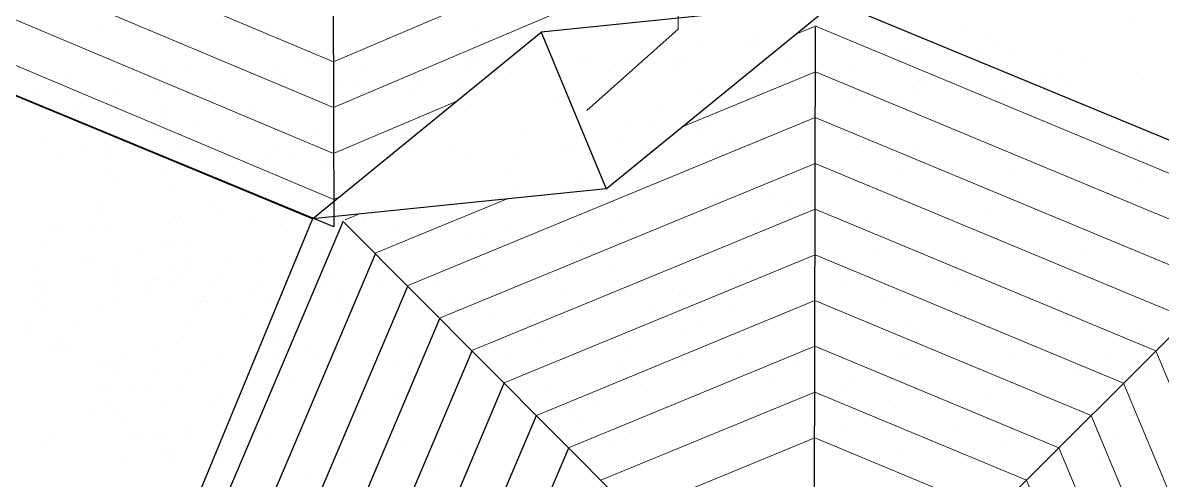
# Model space of a CAD drawing. Header units: inches. Extents: x -10188 to 9179, y -281 to 6710.
# Drawn here: x -2011.8 to -1715.4, y 1531.7 to 1650.8 of the extents above; entities that cross this region are included whole.
import ezdxf

# ---------------------------------------------------------------- set-up
doc = ezdxf.new("R2010")
doc.units = ezdxf.units.IN
doc.header["$MEASUREMENT"] = 0
doc.linetypes.add('HIDDEN', pattern=[0.375, 0.25, -0.125])
doc.layers.add('ROOF LINE', color=7, linetype='Continuous', lineweight=30)
doc.layers.add('ROOFLINE', color=7, linetype='HIDDEN', lineweight=30)
doc.layers.add('ROOF_FRAMING_PLAN', color=3, linetype='Continuous')
doc.styles.add('ARCHENTLTD', font='technical.ttf', dxfattribs={"height": 0.1875})
doc.dimstyles.new('ARCHENTLTD', dxfattribs={"dimscale": 0.05, "dimtxt": 0.1875, "dimasz": 3, "dimexe": 9, "dimexo": 1, "dimgap": 2.5, "dimtad": 0, "dimdec": 1, "dimzin": 1, "dimdsep": 46, "dimlunit": 4, "dimtxsty": 'ARCHENTLTD', "dimblk": 'ARCHTICK', "dimcen": 6, "dimclrd": 256, "dimclre": 256, "dimclrt": 256, "dimaunit": 1, "dimadec": 0, "dimazin": 0, "dimtfac": 1, "dimtdec": 1, "dimtofl": 0, "dimtmove": 1, "dimatfit": 3, "dimldrblk": 'ARCHTICK', "dimfxl": 1, "dimfrac": 2, "dimtolj": 1, "dimtzin": 0, "dimlwd": 9, "dimlwe": 9, "dimarcsym": 0})

# ---------------------------------------------------------------- blocks, each defined once
blk = doc.blocks.new('_ArchTick')
at = {"color": 0, "linetype": 'ByBlock', "const_width": 0.15}
blk.add_lwpolyline([(-0.5, -0.5), (0.5, 0.5)], dxfattribs=at)

msp = doc.modelspace()

# ---------------------------------------------------------------- linework, layer by layer
at = {"layer": 'ROOF LINE', "color": 93}
for p, q in [((-1931.19, 1752.99), (-1930.89, 1597.61)), ((-1805.85, 1502.4), (-1805.6, 1649.63)), ((-1787.57, 1494.82), (-1677.26, 1605.21)), ((-1980.35, 1476.51), (-1928.33, 1599.25)), ((-1824.46, 1494.53), (-1928.14, 1598.81)), ((-1968.4, 1476.51), (-1920.03, 1590.65)), ((-1956.45, 1476.51), (-1911.65, 1582.23)), ((-1944.51, 1476.51), (-1903.27, 1573.8)), ((-1932.56, 1476.51), (-1894.9, 1565.38)), ((-1920.61, 1476.51), (-1886.52, 1556.95)), ((-1908.67, 1476.51), (-1878.15, 1548.53)), ((-1896.72, 1476.51), (-1869.77, 1540.1))]:
    msp.add_line(p, q, dxfattribs=at)
at = {"layer": 'ROOF LINE', "color": 93, "lineweight": 9}
for p, q in [((-1930.97, 1640.63), (-2028.52, 1681.71)), ((-1930.97, 1640.63), (-1833.77, 1682)), ((-1930.95, 1628.68), (-2036.91, 1673.3)), ((-1930.95, 1628.68), (-1825.33, 1673.64)), ((-1930.92, 1616.74), (-2045.3, 1664.9)), ((-1930.9, 1604.79), (-2053.68, 1656.49)), ((-1805.44, 1649.96), (-1810.71, 1647.79)), ((-1805.75, 1649.96), (-1683.44, 1599.03)), ((-1805.62, 1637.99), (-1840.23, 1623.72)), ((-1805.62, 1637.99), (-1691.84, 1590.61)), ((-1930.92, 1616.74), (-1898.91, 1630.36)), ((-1805.64, 1626.08), (-1911.75, 1582.33)), ((-1805.64, 1626.08), (-1700.25, 1582.2)), ((-1805.66, 1614.18), (-1903.36, 1573.89)), ((-1805.66, 1614.18), (-1708.66, 1573.78)), ((-1930.9, 1604.79), (-1929.54, 1605.37)), ((-1885.77, 1604.94), (-1920.14, 1590.77)), ((-1924.16, 1601.01), (-1927.93, 1599.45)), ((-1805.68, 1602.27), (-1894.97, 1565.45)), ((-1805.68, 1602.27), (-1717.07, 1565.37)), ((-1805.7, 1590.36), (-1886.58, 1557.01)), ((-1805.7, 1590.36), (-1725.48, 1556.96)), ((-1805.72, 1578.45), (-1878.19, 1548.57)), ((-1805.72, 1578.45), (-1733.89, 1548.54)), ((-1805.74, 1566.55), (-1869.8, 1540.13)), ((-1805.74, 1566.55), (-1742.29, 1540.13)), ((-1680.06, 1476.67), (-1717.07, 1565.37)), ((-1691.97, 1476.65), (-1725.48, 1556.96)), ((-1805.76, 1554.64), (-1861.41, 1531.7)), ((-1805.76, 1554.64), (-1750.7, 1531.71)), ((-1703.88, 1476.64), (-1733.89, 1548.54)), ((-1805.78, 1542.73), (-1853.02, 1523.26)), ((-1805.78, 1542.73), (-1759.11, 1523.3)), ((-1715.8, 1476.62), (-1742.29, 1540.13)), ((-1727.71, 1476.6), (-1750.7, 1531.71))]:
    msp.add_line(p, q, dxfattribs=at)
at = {"layer": 'ROOF LINE'}
for p, q in [((-1800.44, 1656.16), (-1876.92, 1648.3)), ((-1860.03, 1607.57), (-1800.44, 1656.16)), ((-1677.26, 1605.21), (-1800.44, 1656.16)), ((-1936.42, 1599.75), (-2059.63, 1650.76)), ((-1930.89, 1597.61), (-2059.39, 1650.78)), ((-1936.42, 1599.75), (-1876.92, 1648.3)), ((-1876.92, 1648.3), (-1860.03, 1607.57)), ((-1876.92, 1648.3), (-1860.03, 1607.57)), ((-1860.03, 1607.57), (-1936.42, 1599.75)), ((-1936.42, 1599.75), (-1987.34, 1476.51))]:
    msp.add_line(p, q, dxfattribs=at)
at = {"layer": 'ROOFLINE', "color": 7, "linetype": 'Continuous', "lineweight": 25, "ltscale": 100}
for p, q in [((-1992.19, 1649.88), (-1992.19, 1649.88)), ((-1948.84, 1649.38), (-1948.84, 1649.38)), ((-1893.82, 1649.96), (-1893.82, 1649.96)), ((-1891.9, 1647.92), (-1891.9, 1647.92)), ((-1888.12, 1648.2), (-1888.12, 1648.2)), ((-1821.58, 1648.14), (-1821.58, 1648.14)), ((-1766.56, 1648.73), (-1766.56, 1648.73)), ((-1722.83, 1650.46), (-1722.83, 1650.46)), ((-1973.44, 1647.35), (-1973.44, 1647.35)), ((-1971.52, 1645.31), (-1971.52, 1645.31)), ((-1951.37, 1646.62), (-1951.37, 1646.62)), ((-1923.46, 1646.26), (-1923.46, 1646.26)), ((-1836.08, 1645.69), (-1836.08, 1645.69)), ((-1824.11, 1645.38), (-1824.11, 1645.38)), ((-1821.41, 1645.84), (-1821.41, 1645.84)), ((-1760.8, 1647.29), (-1760.8, 1647.29)), ((-1758.33, 1645.17), (-1758.33, 1645.17)), ((-1992.27, 1642.44), (-1992.27, 1642.44)), ((-1963.37, 1643.38), (-1963.37, 1643.38)), ((-1961.83, 1642.28), (-1961.83, 1642.28)), ((-1961.45, 1643.43), (-1961.45, 1643.43)), ((-1937.7, 1642.01), (-1937.7, 1642.01)), ((-1926.16, 1642.18), (-1926.16, 1642.18)), ((-1783.66, 1642.16), (-1783.66, 1642.16)), ((-1781.4, 1642.89), (-1781.4, 1642.89)), ((-1762.17, 1643.56), (-1762.17, 1643.56)), ((-1754.76, 1643.11), (-1754.76, 1643.11)), ((-1741.38, 1644.19), (-1741.38, 1644.19)), ((-1736.04, 1641.9), (-1736.04, 1641.9)), ((-1975.55, 1638.99), (-1975.55, 1638.99)), ((-1969.14, 1639.22), (-1969.14, 1639.22)), ((-1923.54, 1639.41), (-1923.54, 1639.41)), ((-1895.93, 1641.6), (-1895.93, 1641.6)), ((-1895.35, 1639.56), (-1895.35, 1639.56)), ((-1894.63, 1640.35), (-1894.63, 1640.35)), ((-1886.63, 1638.88), (-1886.63, 1638.88)), ((-1867.27, 1640.76), (-1867.27, 1640.76)), ((-1865.73, 1641.3), (-1865.73, 1641.3)), ((-1857.73, 1639.83), (-1857.73, 1639.83)), ((-1854.94, 1640.05), (-1854.94, 1640.05)), ((-1841.46, 1640.27), (-1841.46, 1640.27)), ((-1839.52, 1641.03), (-1839.52, 1641.03)), ((-1812.56, 1641.22), (-1812.56, 1641.22)), ((-1796.38, 1639.14), (-1796.38, 1639.14)), ((-2003.16, 1636.79), (-2003.16, 1636.79)), ((-1999.49, 1637.41), (-1999.49, 1637.41)), ((-1974.25, 1637.74), (-1974.25, 1637.74)), ((-1952.44, 1638.46), (-1952.44, 1638.46)), ((-1945.35, 1638.68), (-1945.35, 1638.68)), ((-1944.44, 1636.99), (-1944.44, 1636.99)), ((-1929.46, 1635.81), (-1929.46, 1635.81)), ((-1915.54, 1637.94), (-1915.54, 1637.94)), ((-1886.51, 1636), (-1886.51, 1636)), ((-1842.06, 1638.26), (-1842.06, 1638.26)), ((-1745.41, 1637.86), (-1745.41, 1637.86)), ((-1741.7, 1636.35), (-1741.7, 1636.35)), ((-1720.2, 1635.9), (-1720.2, 1635.9)), ((-2009.08, 1633.2), (-2009.08, 1633.2)), ((-1977.62, 1632.85), (-1977.62, 1632.85)), ((-1963.33, 1633.57), (-1963.33, 1633.57)), ((-1925.13, 1634.37), (-1925.13, 1634.37)), ((-1907.5, 1635.03), (-1907.5, 1635.03)), ((-1898, 1635.46), (-1898, 1635.46)), ((-1871.3, 1634.44), (-1871.3, 1634.44)), ((-1858.97, 1633.72), (-1858.97, 1633.72)), ((-1798.36, 1635.18), (-1798.36, 1635.18)), ((-1780.24, 1633.8), (-1780.24, 1633.8)), ((-1778, 1634.01), (-1778, 1634.01)), ((-1756.73, 1632.97), (-1756.73, 1632.97)), ((-1749.1, 1634.95), (-1749.1, 1634.95)), ((-1740.07, 1635.57), (-1740.07, 1635.57)), ((-1987.12, 1632.42), (-1987.12, 1632.42)), ((-1910.03, 1632.27), (-1910.03, 1632.27)), ((-1872.88, 1630.94), (-1872.88, 1630.94)), ((-1836.07, 1632.33), (-1836.07, 1632.33)), ((-1795.35, 1631.34), (-1795.35, 1631.34)), ((-1782.78, 1631.03), (-1782.78, 1631.03)), ((-1778.94, 1632.07), (-1778.94, 1632.07)), ((-2006.7, 1627.11), (-2006.7, 1627.11)), ((-1998.46, 1629.6), (-1998.46, 1629.6)), ((-1989.66, 1629.66), (-1989.66, 1629.66)), ((-1975.51, 1627.35), (-1975.51, 1627.35)), ((-1974.71, 1628.18), (-1974.71, 1628.18)), ((-1952.5, 1628.33), (-1952.5, 1628.33)), ((-1933.49, 1629.48), (-1933.49, 1629.48)), ((-1904.83, 1628.65), (-1904.83, 1628.65)), ((-1896.97, 1627.65), (-1896.97, 1627.65)), ((-1846.81, 1629.46), (-1846.81, 1629.46)), ((-1736.21, 1629.29), (-1736.21, 1629.29)), ((-1978.04, 1624.58), (-1978.04, 1624.58)), ((-1976.59, 1625.04), (-1976.59, 1625.04)), ((-1909.03, 1624.63), (-1909.03, 1624.63)), ((-1854.01, 1625.21), (-1854.01, 1625.21)), ((-1833.39, 1625.31), (-1833.39, 1625.31)), ((-1717.01, 1624.91), (-1717.01, 1624.91)), ((-2005.65, 1621.26), (-2005.65, 1621.26)), ((-1976.75, 1622.2), (-1976.75, 1622.2)), ((-1967.03, 1623.7), (-1967.03, 1623.7)), ((-1935.01, 1621.63), (-1935.01, 1621.63)), ((-1923.53, 1622.17), (-1923.53, 1622.17)), ((-1911.57, 1621.87), (-1911.57, 1621.87)), ((-1909.66, 1621.32), (-1909.66, 1621.32)), ((-1908.86, 1622.32), (-1908.86, 1622.32)), ((-1880.75, 1622.26), (-1880.75, 1622.26)), ((-1848.25, 1623.78), (-1848.25, 1623.78)), ((-1845.78, 1621.65), (-1845.78, 1621.65)), ((-1835.92, 1623.07), (-1835.92, 1623.07)), ((-1797.72, 1621.88), (-1797.72, 1621.88)), ((-1768.82, 1622.83), (-1768.82, 1622.83)), ((-1989.28, 1618.7), (-1989.28, 1618.7)), ((-1967.46, 1619.43), (-1967.46, 1619.43)), ((-1960.38, 1619.65), (-1960.38, 1619.65)), ((-1945.78, 1618.07), (-1945.78, 1618.07)), ((-1938.56, 1620.37), (-1938.56, 1620.37)), ((-1921.99, 1619.22), (-1921.99, 1619.22)), ((-1910.44, 1618.83), (-1910.44, 1618.83)), ((-1871.11, 1618.65), (-1871.11, 1618.65)), ((-1866.16, 1620.69), (-1866.16, 1620.69)), ((-1855.53, 1619.99), (-1855.53, 1619.99)), ((-1842.21, 1619.6), (-1842.21, 1619.6)), ((-1826.62, 1620.94), (-1826.62, 1620.94)), ((-1793.74, 1619.14), (-1793.74, 1619.14)), ((-1720.3, 1618.1), (-1720.3, 1618.1)), ((-1717.77, 1620.87), (-1717.77, 1620.87)), ((-2001.61, 1616.61), (-2001.61, 1616.61)), ((-1996.86, 1617.41), (-1996.86, 1617.41)), ((-1990.06, 1616.21), (-1990.06, 1616.21)), ((-1971.06, 1617.37), (-1971.06, 1617.37)), ((-1948.32, 1615.31), (-1948.32, 1615.31)), ((-1942.4, 1616.53), (-1942.4, 1616.53)), ((-1928.91, 1616.76), (-1928.91, 1616.76)), ((-1900.01, 1617.71), (-1900.01, 1617.71)), ((-1895.36, 1615.46), (-1895.36, 1615.46)), ((-1883.83, 1615.63), (-1883.83, 1615.63)), ((-1868.7, 1617.92), (-1868.7, 1617.92)), ((-1849.75, 1617.4), (-1849.75, 1617.4)), ((-1832.37, 1617.51), (-1832.37, 1617.51)), ((-1794.73, 1617.98), (-1794.73, 1617.98)), ((-1779.74, 1617.56), (-1779.74, 1617.56)), ((-1974.98, 1612.85), (-1974.98, 1612.85)), ((-1933.99, 1613.82), (-1933.99, 1613.82)), ((-1852.29, 1614.64), (-1852.29, 1614.64)), ((-1754.05, 1612.6), (-1754.05, 1612.6)), ((-1990, 1611.53), (-1990, 1611.53)), ((-1988.08, 1609.5), (-1988.08, 1609.5)), ((-1946.43, 1610.21), (-1946.43, 1610.21)), ((-1885.81, 1611.67), (-1885.81, 1611.67)), ((-1867.69, 1610.28), (-1867.69, 1610.28)), ((-1844.18, 1609.46), (-1844.18, 1609.46)), ((-1783.77, 1611.24), (-1783.77, 1611.24)), ((-1721.37, 1609.95), (-1721.37, 1609.95)), ((-1972.03, 1607.8), (-1972.03, 1607.8)), ((-1948, 1606.71), (-1948, 1606.71)), ((-1923.52, 1608.82), (-1923.52, 1608.82)), ((-1882.8, 1607.82), (-1882.8, 1607.82)), ((-1870.23, 1607.52), (-1870.23, 1607.52)), ((-1935.67, 1604.29), (-1935.67, 1604.29)), ((-1880.66, 1604.87), (-1880.66, 1604.87)), ((-1830.76, 1605.31), (-1830.76, 1605.31)), ((-1817.3, 1605.45), (-1817.3, 1605.45)), ((-1783.84, 1603.79), (-1783.84, 1603.79)), ((-1754.94, 1604.74), (-1754.94, 1604.74)), ((-1753.4, 1603.64), (-1753.4, 1603.64)), ((-1753.02, 1604.79), (-1753.02, 1604.79)), ((-1732.26, 1605.05), (-1732.26, 1605.05)), ((-1992.11, 1603.17), (-1992.11, 1603.17)), ((-1990.81, 1601.92), (-1990.81, 1601.92)), ((-1961.91, 1602.87), (-1961.91, 1602.87)), ((-1960.28, 1602.26), (-1960.28, 1602.26)), ((-1938.21, 1601.52), (-1938.21, 1601.52)), ((-1932.38, 1601.63), (-1932.38, 1601.63)), ((-1920.85, 1601.8), (-1920.85, 1601.8)), ((-1894.13, 1601.09), (-1894.13, 1601.09)), ((-1891.82, 1601.21), (-1891.82, 1601.21)), ((-1865.23, 1602.03), (-1865.23, 1602.03)), ((-1841.65, 1601.9), (-1841.65, 1601.9)), ((-1812.74, 1602.85), (-1812.74, 1602.85)), ((-1810.95, 1600.29), (-1810.95, 1600.29)), ((-1808.41, 1603.05), (-1808.41, 1603.05)), ((-1760.71, 1600.58), (-1760.71, 1600.58)), ((-2002.66, 1597.53), (-2002.66, 1597.53)), ((-1973.75, 1598.47), (-1973.75, 1598.47)), ((-1971.44, 1598.6), (-1971.44, 1598.6)), ((-1971, 1599.99), (-1971, 1599.99)), ((-1951.94, 1599.2), (-1951.94, 1599.2)), ((-1944.85, 1599.42), (-1944.85, 1599.42)), ((-1923.37, 1599.55), (-1923.37, 1599.55)), ((-1923.04, 1600.14), (-1923.04, 1600.14)), ((-1914.08, 1597.42), (-1914.08, 1597.42)), ((-1885.17, 1598.37), (-1885.17, 1598.37)), ((-1856.27, 1599.31), (-1856.27, 1599.31)), ((-1821.33, 1599.12), (-1821.33, 1599.12)), ((-1791.06, 1598.77), (-1791.06, 1598.77)), ((-1743.64, 1599.66), (-1743.64, 1599.66)), ((-2003.68, 1596.6), (-2003.68, 1596.6)), ((-1994.17, 1597.03), (-1994.17, 1597.03)), ((-1988.82, 1596.74), (-1988.82, 1596.74)), ((-1942.98, 1596.48), (-1942.98, 1596.48)), ((-1895.85, 1594.89), (-1895.85, 1594.89)), ((-1892.68, 1595.09), (-1892.68, 1595.09)), ((-1882.19, 1594.47), (-1882.19, 1594.47)), ((-1881.2, 1595.63), (-1881.2, 1595.63)), ((-1735.95, 1595.18), (-1735.95, 1595.18)), ((-2006.21, 1593.84), (-2006.21, 1593.84)), ((-1980.76, 1591.99), (-1980.76, 1591.99)), ((-1975.47, 1592.27), (-1975.47, 1592.27)), ((-1972.3, 1592.47), (-1972.3, 1592.47)), ((-1969.05, 1592.51), (-1969.05, 1592.51)), ((-1937.2, 1593.89), (-1937.2, 1593.89)), ((-1919.82, 1593.99), (-1919.82, 1593.99)), ((-1867.19, 1594.05), (-1867.19, 1594.05)), ((-1854.86, 1593.34), (-1854.86, 1593.34)), ((-1993.15, 1589.23), (-1993.15, 1589.23)), ((-1967.98, 1589.3), (-1967.98, 1589.3)), ((-1950.17, 1588.47), (-1950.17, 1588.47)), ((-1940.23, 1589.57), (-1940.23, 1589.57)), ((-1939.74, 1591.12), (-1939.74, 1591.12)), ((-1929.38, 1589.1), (-1929.38, 1589.1)), ((-1894.34, 1589.94), (-1894.34, 1589.94)), ((-1841.5, 1589.08), (-1841.5, 1589.08)), ((-1798.27, 1588.47), (-1798.27, 1588.47)), ((-1790.03, 1590.96), (-1790.03, 1590.96)), ((-1767.08, 1588.71), (-1767.08, 1588.71)), ((-1739.98, 1588.86), (-1739.98, 1588.86)), ((-1736.39, 1590.92), (-1736.39, 1590.92)), ((-2009, 1586.49), (-2009, 1586.49)), ((-1996.05, 1588.1), (-1996.05, 1588.1)), ((-1987.34, 1587.42), (-1987.34, 1587.42)), ((-1973.96, 1587.33), (-1973.96, 1587.33)), ((-1969.4, 1587.8), (-1969.4, 1587.8)), ((-1958.43, 1588.36), (-1958.43, 1588.36)), ((-1942.76, 1586.8), (-1942.76, 1586.8)), ((-1896.87, 1587.18), (-1896.87, 1587.18)), ((-1891.65, 1587.28), (-1891.65, 1587.28)), ((-1871.22, 1587.73), (-1871.22, 1587.73)), ((-1858.89, 1587.01), (-1858.89, 1587.01)), ((-1822.91, 1587.24), (-1822.91, 1587.24)), ((-1769.61, 1585.94), (-1769.61, 1585.94)), ((-2005.83, 1582.89), (-2005.83, 1582.89)), ((-1988, 1583.35), (-1988, 1583.35)), ((-1987.21, 1584.54), (-1987.21, 1584.54)), ((-1979.28, 1582.67), (-1979.28, 1582.67)), ((-1976.93, 1583.83), (-1976.93, 1583.83)), ((-1976.49, 1584.56), (-1976.49, 1584.56)), ((-1972.01, 1582.98), (-1972.01, 1582.98)), ((-1971.27, 1584.67), (-1971.27, 1584.67)), ((-1959.92, 1584.55), (-1959.92, 1584.55)), ((-1950.38, 1583.62), (-1950.38, 1583.62)), ((-1933.41, 1582.77), (-1933.41, 1582.77)), ((-1932.17, 1584.82), (-1932.17, 1584.82)), ((-1872.79, 1584.23), (-1872.79, 1584.23)), ((-1828.08, 1584.94), (-1828.08, 1584.94)), ((-1797.22, 1582.62), (-1797.22, 1582.62)), ((-1768.32, 1583.56), (-1768.32, 1583.56)), ((-2008.18, 1581.73), (-2008.18, 1581.73)), ((-2006.62, 1580.4), (-2006.62, 1580.4)), ((-1979.16, 1579.8), (-1979.16, 1579.8)), ((-1964.87, 1579.49), (-1964.87, 1579.49)), ((-1962.34, 1582.26), (-1962.34, 1582.26)), ((-1952.41, 1581.62), (-1952.41, 1581.62)), ((-1937.1, 1579.86), (-1937.1, 1579.86)), ((-1934.7, 1582.06), (-1934.7, 1582.06)), ((-1929.7, 1581.26), (-1929.7, 1581.26)), ((-1918.21, 1581.8), (-1918.21, 1581.8)), ((-1908.2, 1580.8), (-1908.2, 1580.8)), ((-1904.75, 1581.94), (-1904.75, 1581.94)), ((-1895.87, 1579.54), (-1895.87, 1579.54)), ((-1879.3, 1581.75), (-1879.3, 1581.75)), ((-1871.29, 1580.28), (-1871.29, 1580.28)), ((-1855.03, 1580.73), (-1855.03, 1580.73)), ((-1842.39, 1581.22), (-1842.39, 1581.22)), ((-1840.85, 1580.12), (-1840.85, 1580.12)), ((-1840.47, 1581.28), (-1840.47, 1581.28)), ((-1826.12, 1581.67), (-1826.12, 1581.67)), ((-2009.32, 1578.64), (-2009.32, 1578.64)), ((-2005.54, 1577.19), (-2005.54, 1577.19)), ((-1991.54, 1577.03), (-1991.54, 1577.03)), ((-1987.82, 1578.19), (-1987.82, 1578.19)), ((-1966.94, 1576.98), (-1966.94, 1576.98)), ((-1966, 1578.91), (-1966, 1578.91)), ((-1963.95, 1578.23), (-1963.95, 1578.23)), ((-1958.92, 1579.14), (-1958.92, 1579.14)), ((-1947.52, 1578), (-1947.52, 1578)), ((-1929.1, 1578.39), (-1929.1, 1578.39)), ((-1900.2, 1579.33), (-1900.2, 1579.33)), ((-1898.4, 1576.77), (-1898.4, 1576.77)), ((-1848.16, 1577.07), (-1848.16, 1577.07)), ((-1827.05, 1577.13), (-1827.05, 1577.13)), ((-1788.43, 1578.76), (-1788.43, 1578.76)), ((-1740.96, 1579.29), (-1740.96, 1579.29)), ((-1716.93, 1578.2), (-1716.93, 1578.2)), ((-1954.72, 1573.75), (-1954.72, 1573.75)), ((-1908.78, 1575.61), (-1908.78, 1575.61)), ((-1890.05, 1575.08), (-1890.05, 1575.08)), ((-1878.51, 1575.25), (-1878.51, 1575.25)), ((-1835.83, 1576.35), (-1835.83, 1576.35)), ((-2009.74, 1573.17), (-2009.74, 1573.17)), ((-2009.57, 1570.86), (-2009.57, 1570.86)), ((-1997.48, 1572.44), (-1997.48, 1572.44)), ((-1969.67, 1572.47), (-1969.67, 1572.47)), ((-1948.95, 1572.32), (-1948.95, 1572.32)), ((-1939.46, 1573.25), (-1939.46, 1573.25)), ((-1836.59, 1572.31), (-1836.59, 1572.31)), ((-1781.57, 1572.89), (-1781.57, 1572.89)), ((-1779.65, 1570.85), (-1779.65, 1570.85)), ((-1739.93, 1571.48), (-1739.93, 1571.48)), ((-1720.87, 1570.69), (-1720.87, 1570.69)), ((-2001.68, 1568.42), (-2001.68, 1568.42)), ((-1946.66, 1569.01), (-1946.66, 1569.01)), ((-1946.49, 1570.19), (-1946.49, 1570.19)), ((-1942.91, 1568.13), (-1942.91, 1568.13)), ((-1942.31, 1569.82), (-1942.31, 1569.82)), ((-1839.12, 1569.54), (-1839.12, 1569.54)), ((-2004.21, 1565.66), (-2004.21, 1565.66)), ((-2001.51, 1566.12), (-2001.51, 1566.12)), ((-2000.72, 1566.24), (-2000.72, 1566.24)), ((-1976.83, 1566.44), (-1976.83, 1566.44)), ((-1971.81, 1567.19), (-1971.81, 1567.19)), ((-1940.89, 1567.57), (-1940.89, 1567.57)), ((-1938.43, 1565.44), (-1938.43, 1565.44)), ((-1885.72, 1564.95), (-1885.72, 1564.95)), ((-1877.49, 1567.45), (-1877.49, 1567.45)), ((-1854.53, 1565.19), (-1854.53, 1565.19)), ((-1825.44, 1564.94), (-1825.44, 1564.94)), ((-1990.31, 1562.66), (-1990.31, 1562.66)), ((-1987.99, 1562.78), (-1987.99, 1562.78)), ((-1984.53, 1564.17), (-1984.53, 1564.17)), ((-1963.76, 1562.44), (-1963.76, 1562.44)), ((-1961.41, 1563.6), (-1961.41, 1563.6)), ((-1946.34, 1563.5), (-1946.34, 1563.5)), ((-1934.85, 1563.39), (-1934.85, 1563.39)), ((-1910.36, 1563.73), (-1910.36, 1563.73)), ((-1857.06, 1562.43), (-1857.06, 1562.43)), ((-1811.29, 1562.33), (-1811.29, 1562.33)), ((-1783.68, 1564.53), (-1783.68, 1564.53)), ((-1782.38, 1563.28), (-1782.38, 1563.28)), ((-1753.48, 1564.22), (-1753.48, 1564.22)), ((-1730.38, 1563.84), (-1730.38, 1563.84)), ((-1992.66, 1561.5), (-1992.66, 1561.5)), ((-1986.51, 1560.2), (-1986.51, 1560.2)), ((-1976.47, 1559.42), (-1976.47, 1559.42)), ((-1968.4, 1558.82), (-1968.4, 1558.82)), ((-1915.53, 1561.42), (-1915.53, 1561.42)), ((-1884.67, 1559.1), (-1884.67, 1559.1)), ((-1855.77, 1560.05), (-1855.77, 1560.05)), ((-1840.19, 1561.39), (-1840.19, 1561.39)), ((-1817.21, 1558.74), (-1817.21, 1558.74)), ((-1738.33, 1559.29), (-1738.33, 1559.29)), ((-1719.09, 1559.96), (-1719.09, 1559.96)), ((-1992.02, 1556.46), (-1992.02, 1556.46)), ((-1988.86, 1556.66), (-1988.86, 1556.66)), ((-1983.5, 1556.36), (-1983.5, 1556.36)), ((-1970.93, 1556.06), (-1970.93, 1556.06)), ((-1944.88, 1558), (-1944.88, 1558)), ((-1942.48, 1557.21), (-1942.48, 1557.21)), ((-1913.58, 1558.16), (-1913.58, 1558.16)), ((-1851.08, 1556.49), (-1851.08, 1556.49)), ((-1795.25, 1557.96), (-1795.25, 1557.96)), ((-1785.75, 1558.39), (-1785.75, 1558.39)), ((-1978.45, 1555.46), (-1978.45, 1555.46)), ((-1960.34, 1554.08), (-1960.34, 1554.08)), ((-1936.82, 1553.25), (-1936.82, 1553.25)), ((-1923.29, 1552.84), (-1923.29, 1552.84)), ((-1914.5, 1553.62), (-1914.5, 1553.62)), ((-1875.88, 1555.25), (-1875.88, 1555.25)), ((-1797.78, 1555.2), (-1797.78, 1555.2)), ((-1760.63, 1553.87), (-1760.63, 1553.87)), ((-1990.51, 1551.51), (-1990.51, 1551.51)), ((-1975.45, 1551.61), (-1975.45, 1551.61)), ((-1962.87, 1551.31), (-1962.87, 1551.31)), ((-1862.46, 1551.11), (-1862.46, 1551.11)), ((-1821.24, 1552.41), (-1821.24, 1552.41)), ((-1784.72, 1550.58), (-1784.72, 1550.58)), ((-1734.93, 1550.4), (-1734.93, 1550.4)), ((-1993.05, 1548.75), (-1993.05, 1548.75)), ((-1987.83, 1548.85), (-1987.83, 1548.85)), ((-1985.88, 1546.9), (-1985.88, 1546.9)), ((-1956.98, 1547.85), (-1956.98, 1547.85)), ((-1924.04, 1548.8), (-1924.04, 1548.8)), ((-1869.02, 1549.38), (-1869.02, 1549.38)), ((-1867.1, 1547.34), (-1867.1, 1547.34)), ((-1735.87, 1548.47), (-1735.87, 1548.47)), ((-1981.9, 1544.17), (-1981.9, 1544.17)), ((-1968.97, 1545.8), (-1968.97, 1545.8)), ((-1926.57, 1546.03), (-1926.57, 1546.03)), ((-1854.77, 1546.62), (-1854.77, 1546.62)), ((-1822.76, 1544.56), (-1822.76, 1544.56)), ((-1797.41, 1544.25), (-1797.41, 1544.25)), ((-1768.5, 1545.19), (-1768.5, 1545.19)), ((-2006.72, 1541.21), (-2006.72, 1541.21)), ((-2004.37, 1542.38), (-2004.37, 1542.38)), ((-1982.89, 1543.01), (-1982.89, 1543.01)), ((-1977.82, 1542.16), (-1977.82, 1542.16)), ((-1975.47, 1543.32), (-1975.47, 1543.32)), ((-1967.89, 1542.59), (-1967.89, 1542.59)), ((-1948.92, 1543.1), (-1948.92, 1543.1)), ((-1912.9, 1541.42), (-1912.9, 1541.42)), ((-1871.13, 1541.01), (-1871.13, 1541.01)), ((-1855.21, 1542.36), (-1855.21, 1542.36)), ((-1826.31, 1543.3), (-1826.31, 1543.3)), ((-1809.74, 1542.15), (-1809.74, 1542.15)), ((-1798.19, 1541.76), (-1798.19, 1541.76)), ((-1753.91, 1543.61), (-1753.91, 1543.61)), ((-1728.33, 1543.38), (-1728.33, 1543.38)), ((-1974.83, 1538.26), (-1974.83, 1538.26)), ((-1973.84, 1539.42), (-1973.84, 1539.42)), ((-1898.74, 1538.82), (-1898.74, 1538.82)), ((-1869.83, 1539.77), (-1869.83, 1539.77)), ((-1858.8, 1540.3), (-1858.8, 1540.3)), ((-1840.93, 1540.71), (-1840.93, 1540.71)), ((-1783.11, 1538.39), (-1783.11, 1538.39)), ((-1756.45, 1540.85), (-1756.45, 1540.85)), ((-1986.22, 1536.65), (-1986.22, 1536.65)), ((-1971.92, 1536.26), (-1971.92, 1536.26)), ((-1959.83, 1537.84), (-1959.83, 1537.84)), ((-1942.2, 1537.62), (-1942.2, 1537.62)), ((-1927.64, 1537.88), (-1927.64, 1537.88)), ((-1904.66, 1535.22), (-1904.66, 1535.22)), ((-1821.73, 1536.75), (-1821.73, 1536.75)), ((-1732.36, 1537.06), (-1732.36, 1537.06)), ((-1938.53, 1532.98), (-1938.53, 1532.98)), ((-1934.14, 1532.88), (-1934.14, 1532.88)), ((-1882.7, 1534.45), (-1882.7, 1534.45)), ((-1873.2, 1534.88), (-1873.2, 1534.88)), ((-1885.24, 1531.68), (-1885.24, 1531.68))]:
    msp.add_line(p, q, dxfattribs=at)

# ---------------------------------------------------------------- leaders
at = {"layer": 'ROOF_FRAMING_PLAN', "color": 7, "linetype": 'Continuous', "lineweight": 9, "ltscale": 0.5}
msp.add_leader([(-1865.02, 1627.91), (-1841.27, 1649.14), (-1841.5, 1663.39)], dimstyle='ARCHENTLTD', override={"dimgap": 1, "dimtad": 0, "dimclrd": 7}, dxfattribs=at)

doc.saveas('drawing.dxf')
